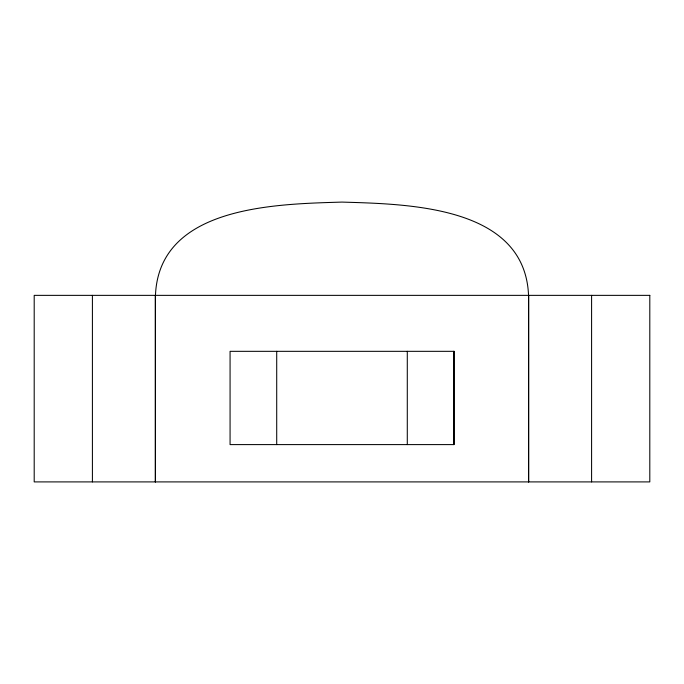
<?xml version="1.0" encoding="UTF-8"?>
<svg xmlns="http://www.w3.org/2000/svg" width="684" height="684" viewBox="0 0 684 684"><rect width="100%" height="100%" fill="white"/><g stroke="black" fill="none" stroke-linecap="round" stroke-linejoin="round"><path stroke-width="1.03" d="M591.592 295.36L591.592 481.904M528.698 295.36L528.698 481.904M528.544 481.904L528.544 295.36C524.842 205.636 407.741 204.114 342 202.088C276.259 204.114 159.158 205.636 155.456 295.36L155.456 481.904M453.928 351.328L453.928 444.6M407.288 351.328L407.288 444.6M276.712 351.328L276.712 444.6M155.302 295.36L155.302 481.904M92.408 295.36L92.408 481.904M649.8 295.36L34.2 295.36L34.2 481.904L649.8 481.904L649.8 295.36M454.022 351.328L230.072 351.328L230.072 444.6L454.022 444.6L454.022 351.328"/></g></svg>
